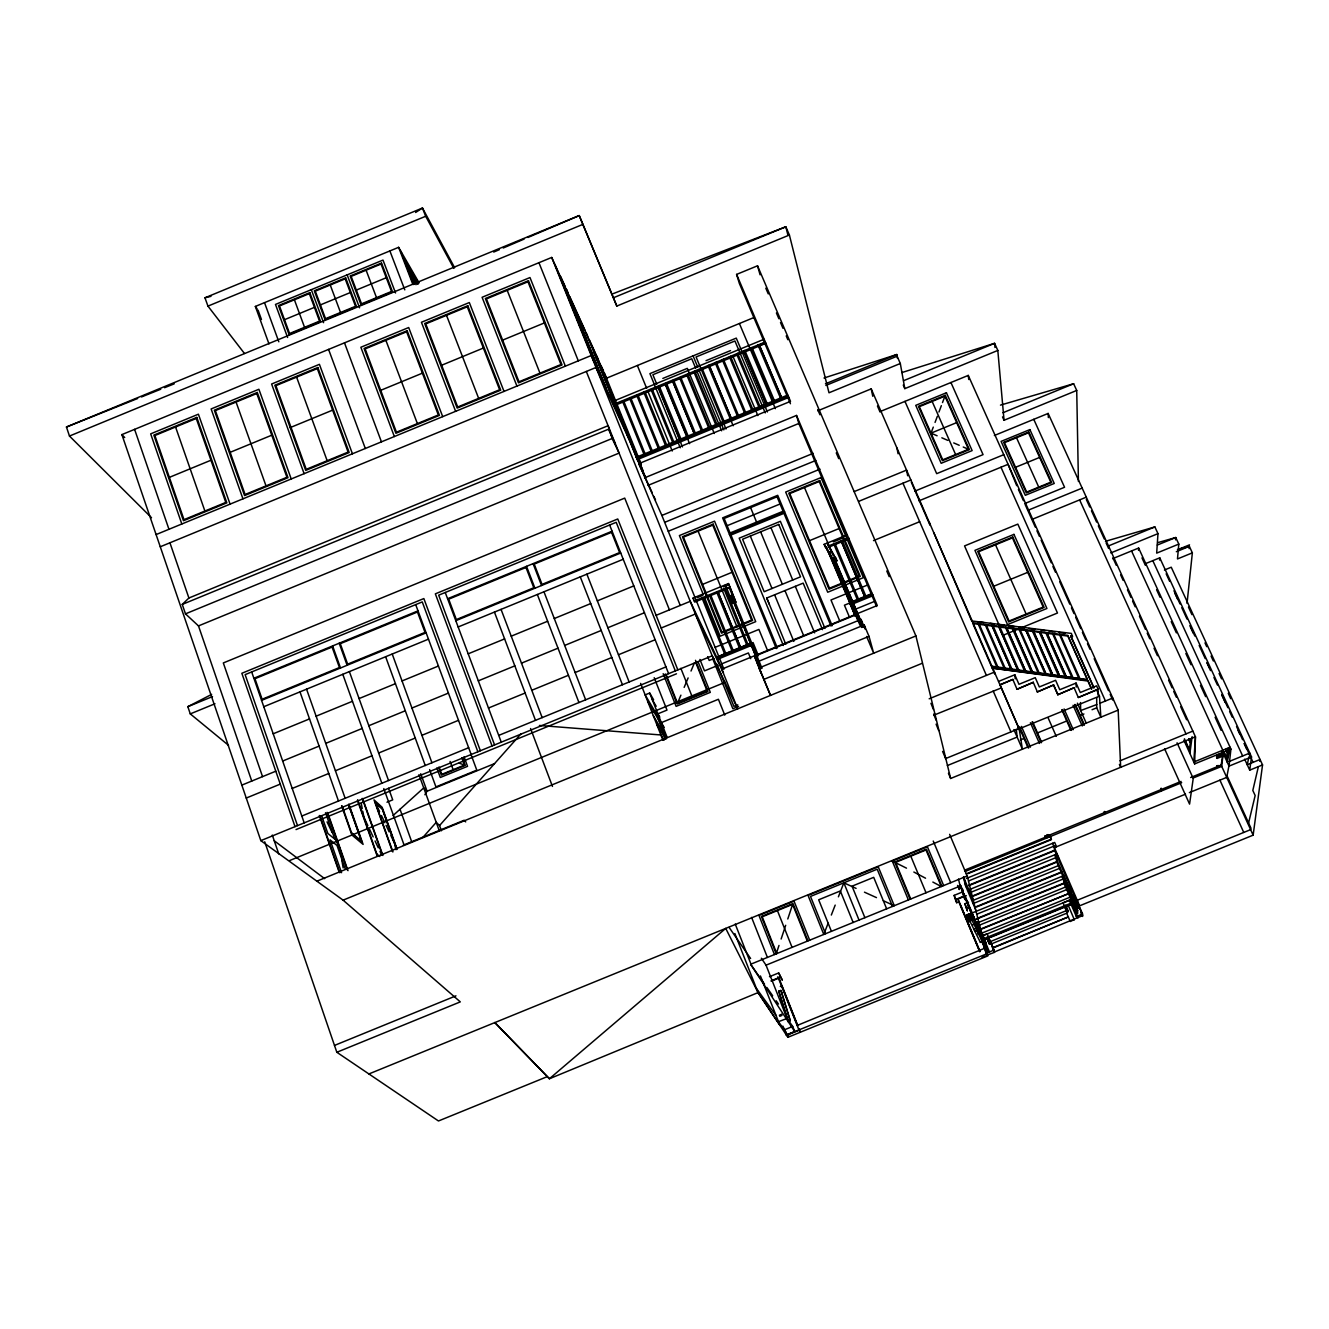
<?xml version="1.0" encoding="UTF-8"?>
<svg xmlns="http://www.w3.org/2000/svg" width="1329" height="1329" viewBox="0 0 1329 1329"><rect width="100%" height="100%" fill="white"/><g stroke="black" fill="none" stroke-linecap="round" stroke-linejoin="round"><path stroke-width="1.5" d="M1074.114 687.741L1057.818 694.702L1074.114 687.741L1078.317 697.492L1096.707 689.984L1099.465 696.147L1100.861 717.162L1096.707 707.825L1096.707 697.908M1098.053 695.183L1098.07 689.12L1096.608 685.83L1080.278 692.509L1076.075 683.056L1059.778 689.718L1055.608 680.282L1039.328 686.943L1035.241 677.657L1018.978 684.302L1014.808 674.767L998.577 681.412M1104.266 812.301C1105.595 810.856 1104.515 815.591 1104.598 811.487M1112.672 558.662L1138.637 548.046L1230.936 749.107L1194.638 763.909L1195.452 736.798L1048.149 413.435L994.374 435.497M1138.521 550.372L1138.637 548.046M1105.462 541.302L1154.868 526.932L1157.974 533.643L1156.679 553.13L1178.806 544.093L1175.75 537.514L1157.875 542.614M1159.586 560.074L1159.752 557.815L1145.282 563.729M1175.55 539.84L1175.75 537.514L1157.326 545.056M1178.806 544.093L1177.477 558.944L1192.362 552.847L1189.355 546.369L1177.461 549.541M1160.782 789.26L1161.181 788.413L1161.696 790.406L1161.181 788.413M1161.363 790.539L1161.762 789.708M1189.123 548.644L1189.355 546.369L1176.331 551.701M1187.03 603.366L1192.362 552.847M1159.752 557.815L1251.536 756.932L1229.026 766.119L1230.936 749.107M1190.784 738.858L1190.335 742.363L1188.658 738.691M1189.904 753.46L1192.13 736.665M1052.551 843.317L1079.646 905.797L1253.147 835.16L1262.55 764.923L1171.248 567.217L1164.42 570.025M1262.55 764.923L1249.725 770.139L1251.536 756.932M1253.147 835.16L1221.118 765.089L1223.361 752.613L1216.899 755.254L1216.583 757.098L1223.029 754.473L1221.7 766.368L1193.11 778.03M1223.627 755.769L1217.181 758.394L1216.899 755.254M1227.265 752.53L1228.062 748.277M1228.943 749.539L1227.116 759.374L1223.693 751.915M1227.265 762.248L1229.724 749.124M1228.96 765.77L1226.733 777.382L1189.355 792.616M1248.944 756.849L1247.233 764.723L1260.042 759.49L1259.626 761.268M1249.36 754.889L1249.758 753.078L1228.976 761.55M1258.264 767.099L1252.815 790.439L1255.157 795.539L1248.595 822.95M778.993 945.451L776.219 953.84L761.401 916.462L792.964 903.57L807.932 940.915M781.136 939.022L785.688 925.283M787.781 918.987L792.616 904.384L762.215 916.794L776.8 953.591M937.111 435.779L931.014 433.154L933.29 427.107M935.051 422.406L937.327 416.376M938.955 412.023L941.347 405.661M942.51 402.571L944.919 396.175L919.352 406.657L942.743 459.817L968.492 449.268L944.919 396.175M828.133 923.223L823.781 934.453L808.049 895.414L878.236 866.79L894.284 905.714L883.32 900.73M831.323 915.05L835.193 905.099M838.4 896.826L843.849 882.821L856.092 888.387M695.914 663.005L707.161 691.113L677.524 703.24L680.913 695.15M684.153 687.392L688.123 677.923M691.014 671.029L694.486 662.739M424.881 794.725L427.074 791.22L494.521 763.61M423.054 837.22L436.244 822.352L439.55 825.542L441.444 830.758M439.55 825.542L521.134 733.658M182.256 604.413L188.901 598.017L608.101 425.695L612.154 438.487L619.098 453.089L198.486 625.909L185.479 613.848L182.256 604.413L608.449 429.234L615.41 443.936M393.052 815.541L423.735 787.898L427.074 791.22L420.728 773.744M415.612 212.49L422.472 208.022L454.601 267.627M1216.766 765.786L1218.444 765.57L1219.025 766.85L1216.766 765.786L1217.347 767.066L1219.025 766.85M1217.347 767.066L1217.048 765.62M228.522 745.32L190.28 713.889L187.838 706.679L211.643 694.386M493.723 252.061L499.422 249.636M503.226 248.008L524.124 239.087M527.929 237.476L579.228 215.58L616.822 306.069L789.393 235.017L785.821 226.777L611.639 294.241M244.436 353.448L207.955 306.119L204.965 297.796L422.472 208.022L425.679 216.262L453.804 268.342M207.955 306.119L425.679 216.262M268.99 343.929L255.351 306.434L398.617 247.327L419.133 282.927M284.506 319.691L314.425 307.364M320.422 304.889L350.341 292.546M356.338 290.071L386.274 277.728M151.506 517.712L69.473 436.045L66.45 427.024L579.228 215.58L616.822 306.069M717.278 658.154L751.184 644.266L751.649 645.346L717.776 659.234L716.829 657.041L751.765 642.721L757.248 656.044L755.736 655.396M983.128 938.955L987.364 953.591L786.403 1034.992L758.062 992.597L549.409 1078.749L494.837 1022.566L549.409 1078.749L725.734 928.39L758.062 992.597L779.724 1024.958M69.473 436.045L582.833 224.402M264.72 841.772L336.835 1052.269L460.299 1001.883L343.098 900.148L260.833 840.642L121.886 434.6L551.701 257.444L606.489 378.2L753.942 317.531M169.364 477.36L210.946 460.233M230.15 452.325L271.764 435.198M290.187 427.606L332.632 410.129M380.709 390.327L422.406 373.167M441.643 365.242L483.374 348.048M501.83 340.457L544.375 322.93M613.433 297.762L785.821 226.777L787.848 234.801M790.439 403.734L739.323 283.359L736.598 274.405L757.53 265.8L915.914 635.927L950.65 778.478L1118.171 710.101L968.26 375.409L879.964 411.641M156.108 534.574L591.222 355.524L624.597 428.37M160.277 546.767L596.023 367.468L629.132 439.633M662.822 378.433L687.309 368.366L714.271 433.503M706.031 360.657L730.535 350.59M645.196 454.103L644.249 454.983L622.487 401.242L623.999 401.64M652.373 451.146L651.426 452.026L629.63 398.301L631.142 398.717M637.887 394.896L659.732 448.621L658.603 449.086L636.757 395.361L638.269 395.776M665.779 446.129L643.9 392.437L645.396 392.852M652.157 389.032L674.102 442.707L672.972 443.172L651.044 389.497L652.522 389.912M658.536 387.437L659.3 386.091L681.279 439.766M665.663 384.513L666.444 383.167L688.472 436.809M672.457 380.692L673.587 380.227L695.648 433.852L694.353 433.902L672.457 380.692L672.806 381.573M679.584 377.752L680.714 377.286L702.842 430.912L701.695 431.377L679.584 377.752L679.933 378.649M686.728 374.828L687.857 374.363L710.018 427.955L708.889 428.42L686.728 374.828L687.076 375.708M693.871 371.887L695.001 371.422L717.211 424.998L716.065 425.463L693.871 371.887L694.203 372.784M723.109 422.09L724.388 422.057L702.144 368.482L701.347 369.844M765.321 342.517L758.161 345.44L780.638 398.451M622.686 401.674L623.816 401.208M629.813 398.733L630.943 398.268M636.956 395.809L638.086 395.344M644.083 392.869L645.213 392.404M651.227 389.945L652.34 389.48M658.353 387.005L659.483 386.54M665.497 384.064L666.626 383.599M673.753 380.675L672.624 381.141L694.519 434.317M679.767 378.2L680.897 377.735M686.894 375.26L688.023 374.795M694.037 372.336L695.167 371.871M701.18 369.396L702.31 368.93M708.324 366.455L709.437 365.99L731.581 419.1L709.287 365.541L708.158 366.007L733.159 425.745M715.451 363.531L716.58 363.066M722.594 360.591L723.724 360.126M729.737 357.651L730.867 357.185M736.881 354.71L738.01 354.245M745.154 351.321L744.024 351.786L766.384 404.797L767.381 403.9L766.384 404.797M751.167 348.846L752.297 348.381M758.327 345.989L765.471 343.048M185.479 613.848L612.154 438.487M787.698 395.062L636.309 457.259L645.479 477.41L615.942 404.099M681.112 439.334L680.149 440.231L658.171 386.556M688.306 436.394L687.342 437.274L665.314 383.632M702.676 430.48L701.695 431.377M717.045 424.582L716.065 425.463M730.285 419.133L731.432 418.668M759.058 407.322L760.321 407.289L737.861 353.796L736.731 354.262L759.191 407.754M774.574 400.943L773.578 401.84L774.707 401.375L752.148 347.916L751.018 348.381L773.578 401.84M737.628 416.608L738.608 415.711L737.628 416.608L715.301 363.066L716.431 362.618L738.758 416.143M636.907 458.571L642.655 456.212M659.882 449.136L667.523 445.979M679.019 441.261L694.319 434.982M711.547 427.905L717.295 425.546M730.684 420.047L736.432 417.688M740.253 416.11L749.822 412.173M763.228 406.674L768.959 404.315M776.618 401.175L780.455 399.597M637.339 459.618L788.546 397.504L788.147 396.108L636.741 458.322L585.807 332.217L587.568 335.905M825.442 383.832L896.793 354.511L897.49 358.365M825.857 385.46L897.108 356.189L900.314 363.498L904.816 388.633L997.813 350.441L994.59 343.314L901.926 372.552M723.94 669.218L661.875 515.436L638.817 463.655L790.522 401.341L736.598 274.405M900.314 363.498L828.997 392.786L789.393 235.017M644.548 477.859L796.52 415.445L877.273 605.509L855.793 614.297M817.883 410.761L871.209 388.865L1019.127 728.857L1099.465 696.147M648.02 485.401L798.829 423.469L796.52 415.445M903.57 380.692L994.59 343.314L994.972 347.45M253.872 678.255L418.004 610.875M447.591 598.731L612.088 531.218M187.838 706.679L212.524 696.562M661.875 515.436L813.198 453.339M190.28 713.889L214.982 703.755M664.666 522.347L815.79 460.465M668.271 531.268L820.01 469.137M261.564 700.383L426.144 632.853M455.797 620.693L620.743 553.014M263.773 706.729L428.47 639.149M458.156 626.972L623.218 559.26M931.014 433.154L956.664 422.622M727.129 525.703L780.057 503.99M1002.913 412.738L1073.633 383.732L1076.723 390.46L1078.417 481.447M1002.515 416.891L1004.043 420.263L1076.723 390.46M729.422 534.441L784.625 511.848M854.115 491.614L906.577 470.101L907.657 475.749M273.193 733.791L309.524 718.906M316.119 716.181L352.467 701.28M359.079 698.572L395.444 683.671M402.056 680.946L438.42 666.028M468.207 653.818L504.605 638.9M511.233 636.176L547.648 621.241M554.276 618.533L590.724 603.582M597.336 600.858L633.8 585.906M858.8 501.315L910.88 479.968M914.717 491.182L1003.76 454.684M702.576 584.378L732.063 572.301M809.527 540.654L839.114 528.527M282.678 761.035L319.11 746.101M325.738 743.376L362.202 728.442M368.831 725.717L405.312 710.766M411.94 708.041L448.438 693.09M478.307 680.847L514.838 665.862M521.483 663.154L558.014 648.17M564.659 645.445L601.223 630.461M607.868 627.737L644.449 612.735M918.954 500.85L1008.08 464.319L1016.718 485.683M693.04 598.083L728.491 583.564L730.153 587.568L694.735 602.087L693.04 598.083L693.555 599.163M828.665 547.183L848.816 538.943L848.5 537.796L828.432 546.003L827.203 543.096L837.004 560.738L833.831 562.034L824.113 544.358L847.271 534.856M697.276 597.635L702.875 595.342M723.358 586.936L728.957 584.644M833.349 541.867L842.237 538.212M1015.555 467.293L1039.627 457.425M241.828 785.123L275.801 771.202M656.111 615.327L690.249 601.339L722.046 668.437M694.22 601.007L726.598 587.734L730.153 587.568M825.342 547.266L826.505 546.784M724.737 654.2L702.094 598.2L703.589 598.465M710.566 594.727L733.425 651.044L732.262 651.526L709.42 595.209L710.899 595.458M739.489 648.17L716.73 592.202L718.208 592.468M724.056 589.212L725.368 589.096L724.056 589.212L746.998 645.495L748.161 645.014L725.219 588.73M833.947 544.176L835.094 543.694L858.75 599.728L857.587 600.21L834.163 544.94M848.6 538.162L841.274 541.169L864.98 597.253L866.143 596.771L842.553 541.136M702.26 598.565L703.423 598.1M709.586 595.575L710.733 595.093M716.896 592.568L718.059 592.103M834.047 544.558L835.094 543.694M848.733 538.61L841.407 541.617L864.98 597.253M830.542 552.199L829.362 552.681L860.046 625.311M873.518 540.604L919.668 521.699M246.247 798.048L280.269 784.11M661.178 628.019L695.349 614.015L722.627 671.427M728.491 583.564L734.621 599.097L731.448 600.392L732.711 603.466L735.867 602.17L729.804 586.753M824.113 544.358L832.602 558.944L835.775 557.648M861.956 627.404L833.183 559.227L834.363 558.745M733.691 602.452L734.738 601.622M834.33 561.203L835.343 560.406L863.401 626.889M292.214 788.446L328.761 773.478M335.423 770.754L372.004 755.769M378.649 753.028L415.246 738.044M421.908 735.319L458.522 720.318M488.491 708.025L525.121 693.024M531.783 690.283L568.447 675.265M575.125 672.54L611.805 657.506M618.467 654.765L655.164 639.731M769.325 604.263L766.75 598.017L803.165 583.132L822.518 629.647M1024.842 503.525L1064.562 487.261L1033.763 419.333M1028.696 510.004L1082.171 488.108M301.816 816.039L468.655 747.712M498.724 735.402L665.945 666.909M715.118 647.339L758.909 629.431L767.414 650.18M866.674 585.391L830.974 599.994L839.629 620.676M1032.5 519.207L1086.291 497.162M260.833 840.642L712.194 655.812L713.656 658.835M853.417 601.107L872.156 593.432L872.455 594.595M296.035 829.578L676.478 673.803M714.005 658.503L709.204 660.463L707.659 656.626M718.823 656.526L753.045 642.555L758.444 655.795M850.028 602.917L844.43 605.193L849.181 616.49M853.766 601.389L870.561 594.528M851.374 602.751L850.111 602.868M852.952 602.602L872.621 594.545L872.92 595.708L853.268 603.748M461.811 757.862L464.452 765.055L441.776 774.342L439.151 767.149M653.619 699.768L649.682 693.024L645.13 694.884L658.22 717.012L666.194 737.279L653.32 715.7M717.926 665.397L704.503 670.879L699.918 659.433M721.763 663.819L748.393 652.954L750.719 658.669M855.128 609.33L873.635 601.771M386.972 802.218L392.719 799.859L388.55 788.263M317.282 881.027L737.711 708.822L721.73 669.185L854.746 614.729L855.062 615.842L849.663 602.652M866.608 636.458L873.668 653.203L869 636.342L864.182 624.946L759.025 667.989L770.521 695.416L754.473 656.327L857.919 613.981L859.547 619.729M855.876 616.025L857.055 615.543M864.996 628.833L861.026 619.414L756.733 662.108L759.058 667.573M289.656 860.544L725.036 682.325M763.693 679.451L869 636.342M993.776 586.239L1027.749 572.334M1107.755 546.219L1154.868 526.932M737.745 704.802L733.907 706.363L716.929 664.218M1110.811 552.93L1157.974 533.643M738.575 706.38L732.86 708.722L713.008 659.45M403.335 845.144L464.103 820.275L465.698 821.887M915.914 635.927L737.711 708.822L712.145 655.695M1178.325 549.425L1189.521 544.84M343.098 900.148L921.944 663.404M1003.628 635.046L1057.485 613.018L1017.831 524.108L964.555 545.92L1018.845 670.314L1017.732 669.882L998.694 626.408L1017.732 669.882M929.187 698.788L994.507 672.075L994.756 673.953L973.227 624.48M1017.034 689.286L1033.264 682.342L1017.034 689.286L1012.831 679.435L999.989 684.684L1019.127 728.857M1000.039 684.983L1012.831 679.435M933.922 715.152L1001.318 687.924M1053.631 684.967L1037.368 691.927L1053.631 684.967L1057.801 694.402M1098.07 689.12L1078.317 697.492M942.593 751.4L945.65 758.56L1019.094 728.558M947.378 765.554L1017.134 737.08L1016.27 729.239M1100.262 703.124L1112.755 698.024L1112.722 700.051L1110.18 694.402M1092.056 709.719L1096.707 707.825M1020.356 739.921L1024.011 738.426M1037.5 732.927L1066.755 720.982M1080.261 715.467L1083.916 713.972M334.493 1045.425L455.963 995.836M1120.015 760.819L1192.861 731.1M368.897 1073.948L1195.452 736.798L1193.791 762.049L1230.073 747.247M908.388 899.966L892.291 861.059L927.409 846.739L943.673 885.579M1223.062 754.274L1216.616 756.899L1217.181 758.394M1045.059 836.456L1047.9 834.612L1045.059 836.456L1045.607 837.735C1050.026 838.516 1046.704 832.436 1048.249 836.655M968.21 873.552L1051.405 839.629L1049.594 835.027L1181.099 781.419M1190.634 777.531L1221.118 765.089M964.572 870.179L1049.628 835.509M1181.68 782.698L965.12 871.475M966.216 873.867L1051.372 839.147L1049.594 835.027M764.54 984.174L750.619 964.273L967.196 875.977L949.62 834.346M966.399 878.436L1054.678 842.453L1056.455 846.59L1054.346 847.437L1054.545 850.244L1077.47 903.155L1075.875 903.803L1075.975 906.361L1077.553 905.714L1072.802 894.733M969.024 880.762L1054.894 845.759M761.367 958.226L766.036 965.17L960.767 885.795L963.143 891.46M1054.429 847.62L1185.534 794.161M968.924 885.147L1054.545 850.244M968.858 885.646L1054.761 850.643M980.021 951.381L958.026 898.969L958.741 901.893L956.697 902.723L955.019 898.703L954.172 895.364L963.309 891.643M962.445 892.423L964.904 899.55L962.977 892.208M968.691 889.882L1056.771 853.982L1058.565 858.102L1056.472 859.132M970.818 892.324L1056.987 857.205L1056.771 853.982M956.697 902.723L955.867 899.401L965.004 895.68M955.966 899.816L965.07 896.111M964.189 896.56L966.299 895.696M769.474 976.699L778.678 972.944L782.2 979.955L778.678 972.944M970.702 896.71L1056.638 861.707L1056.455 858.949M972.562 896.427L1056.854 862.089M771.086 980.819L780.306 977.064M771.368 981.167L778.462 978.277L779.907 980.437M964.887 903.72L967.313 910.764L964.887 903.72L968.559 902.225M972.379 900.663L1058.333 865.628M546.701 1076.872L438.47 1120.978L336.835 1052.269M973.16 903.57L1060.293 868.07M966.615 907.84L968.708 906.976L984.689 946.098L986.268 945.451L979.789 930.084M780.306 986.5L781.867 985.869L797.765 1026.054M974.971 907.192L1061.854 871.791M976.765 906.91L1061.871 872.239M778.794 991.268L780.871 990.421L781.518 991.949L790.323 1020.672L788.197 1021.536L778.794 991.268L788.197 1021.536M966.781 914.85L968.858 914.003L982.513 941.513L980.387 942.377L966.781 914.85L968.791 921.745L970.851 920.897M1064.114 883.436L972.811 920.632L971.1 916.528L970.436 913.654L1064.08 875.495M976.798 914.202L1064.247 878.585M972.811 920.632L972.163 917.758L974.257 916.91M1065.326 879.815L1063.748 880.446L1063.898 883.071L1076.158 911.395L1077.719 910.747L1076.125 907.059M967.927 919.718L969.987 918.871L968.858 914.003L969.505 915.615M976.699 918.605L1063.898 883.071M972.811 924.785L976.466 923.306M978.36 922.525L1065.592 886.991M979.224 925.25L1067.469 889.3M974.539 928.888L976.616 928.041L985.071 948.109L986.633 947.477L986.118 945.135L984.556 945.766L984.041 943.407L985.62 942.776L985.105 940.384L983.526 941.032C980.785 929.685 984.889 953.441 986.766 953.823M976.616 928.041L977.164 930.433L975.187 931.679L974.041 928.954M981.001 928.871L1069.081 893.437M980.935 929.336L1067.154 894.218M978.294 934.569L977.164 930.433M980.736 933.573L1070.742 896.909M982.181 935.782L987.131 933.772L993.992 950.069L994.457 952.361L986.168 955.418M982.214 935.981L1071.39 899.451L1063.134 902.806L1066.606 911.594L1068.151 910.963L1065.708 905.298M990.786 937.261L1071.091 904.551L1070.958 901.627L1073.035 900.78M786.386 1034.959L794.725 1031.586L792.699 1026.437L787.05 1018.429L778.445 1021.702M1077.238 900.248L1250.622 829.645L1250.971 828.166L1227.032 775.804M982.53 939.204L1077.37 900.58L1077.47 903.155M984.158 939.537L1071.074 904.135M984.241 939.919L988.809 937.643M787.864 1021.054L790.323 1020.672M977.264 921.761L985.238 940.716L983.659 941.364L959.837 884.715M984.374 941.912L960.153 886.044L958.491 879.067M1064.894 907.076L1066.556 910.564L990.454 941.547L994.457 952.361M990.803 943.291L989.258 943.922L990.653 942.527L988.261 936.845M1068.151 910.963L1066.689 913.222L1070.26 921.495L1074.364 919.518M1077.553 905.714L1076.158 911.395M990.969 944.072L1066.689 913.222M792.699 1026.437L784.359 1029.825L778.578 1021.885L760.437 975.951M984.473 948.341L797.317 1025.407M985.204 948.424L986.766 947.793L986.268 945.451M985.57 950.418L987.131 949.786M985.703 950.75L987.264 950.102L985.686 946.364M1077.902 916.113L1076.357 916.744L1077.719 910.747M986.251 953.225L993.992 950.069M1077.719 902.823L1082.554 914.003L1076.357 916.545L1071.074 904.351M782.897 1026.121L786.535 1035.357L799.045 1030.274L800.39 1032.201L798.945 1028.546M1082.554 914.003L1081.058 916.279L1082.603 915.648L1081.009 911.96M982.114 957.378L984.855 956.265M1082.603 915.648L994.391 951.979L992.597 947.743L1068.416 916.877L992.68 948.125L992.215 945.833M786.535 1035.357L788.562 1035.357L787.947 1037.268L987.862 955.883L981.981 941.879M66.45 427.024L137.635 398.501M141.489 396.956L160.726 389.247M164.58 387.703L174.199 383.848M823.997 378.017L896.793 354.511M1000.471 405.129L1073.633 383.732M204.965 297.796L210.995 296.334M750.619 964.273L794.725 1031.586M539.408 725.468L660.895 734.97L664.085 740.253M971.881 620.959L1071.373 633.418L1072.536 636.707L1070.825 636.475L1072.52 635.993M977.978 621.773L984.058 622.57M990.155 623.384L994.225 623.916M998.278 624.447L1004.375 625.261M1008.429 625.793L1014.525 626.607M1018.595 627.138L1024.676 627.952M1028.746 628.484L1034.826 629.298M1040.923 630.096L1044.993 630.644M1049.046 631.175L1055.143 631.989M1059.196 632.521L1065.293 633.318M991.982 625.826L993.012 625.66L1012.05 669.401L1010.937 668.952L991.932 625.527L1010.937 668.952M998.727 626.723L999.807 626.856M1006.551 627.753L1005.438 627.305L1024.559 671.079L1025.639 671.228L1006.551 627.454L1025.623 670.946M1013.313 628.65L1012.2 628.202L1031.354 672.009L1032.45 672.142L1013.279 628.351L1032.417 671.859M1025.722 630.295L1026.785 630.145L1046.023 673.986L1025.706 629.996L1044.91 673.537M1033.464 631.325L1032.367 630.876L1051.638 674.733L1052.718 674.883L1033.447 631.026L1052.701 674.6M1040.208 632.222L1039.095 631.773L1058.416 675.647L1059.512 675.796L1040.192 631.906L1059.495 675.514M1046.853 633.102L1045.74 632.654L1065.094 676.561L1066.19 676.694L1046.82 632.787L1066.174 676.411M972.994 623.517L1067.851 636.076L1087.321 679.75L991.866 666.859M1087.321 679.75L991.766 666.178L992.431 668.155L1087.903 681.046L1091.574 689.269M459.186 763.162L464.452 765.055M941.846 437.806L947.859 440.397M953.74 442.922L959.222 445.281M963.243 447.009L968.492 449.268M864.465 892.174L876.476 897.623M892.291 861.059L906.494 868.153M913.854 872.04L925.549 878.203M932.842 882.057L941.314 886.543L926.014 849.979L895.58 862.388L910.747 899.002M274.256 840.792L324.641 878.652M351.653 832.868L361.422 841.058L348.68 805.042M377.021 854.165L379.828 856.54M121.886 434.6L124.71 437.557M255.351 306.434L257.161 308.909M756.434 988.46L776.136 1015.672M766.866 987.48L772.664 995.77M776.153 1000.754L778.478 1004.076M729.089 927.393L750.603 958.491M750.985 964.123L735.236 924.054M656.775 724.488L665.53 739.123M664.234 727.511L661.344 722.627L718.408 699.27L724.77 715.102M647.721 701.446L660.729 723.408M659.815 717.128L657.872 713.823L666.992 710.101L654.2 677.69M828.515 546.302L837.004 560.738M652.257 699.586L656.194 706.28M828.432 551.07L857.786 620.045M412.306 278.342L415.08 283.11M414.465 277.545L406.624 263.757L414.266 283.442M418.319 284.007L415.495 279.09L417.406 283.908M418.02 282.795L405.279 260.75L414.166 283.825M327.034 821.87L332.184 832.618M334.592 837.652L339.875 848.699L341.221 856.59M721.73 669.185L723.458 672.823M381.473 815.557L384.845 822.734M386.058 825.309L389.148 831.871M390.859 835.492L394.63 843.516L395.909 849.63M367.867 825.658L363.897 817.202L362.751 811.238M369.645 829.412L373.15 836.905M375.077 840.991L378.3 847.819M379.978 851.391L381.606 854.863M379.562 811.521L375.592 803.015L382.353 809.162L396.69 849.264M1188.458 607.104L1191.93 614.646M1204.988 642.904L1206.715 646.658M1211.068 656.077L1213.344 661.011M1219.092 673.471L1221.584 678.87M1228.245 693.289L1230.737 698.689M1166.148 573.796L1169.636 581.338M1173.972 590.757L1180.052 603.964M1181.797 607.735L1187.013 619.048M1191.349 628.467L1194.837 636.01M1199.173 645.445L1205.253 658.636M1206.998 662.407L1209.606 668.072M1213.942 677.491L1217.43 685.033M1221.766 694.469L1227.846 707.659M1229.591 711.43L1232.199 717.095M1236.551 726.514L1242.632 739.721M1244.359 743.492L1253.064 762.348M1175.118 593.797L1177.71 599.412M1189.804 625.643L1193.259 633.136M1207.064 663.105L1210.52 670.597M1221.75 694.951L1225.188 702.443M1238.146 730.535L1239.874 734.289M1244.193 743.659L1246.785 749.274M1244.675 759.175L1249.725 770.139M1152.808 560.655L1242.648 755.968M1141.976 557.881L1145.415 565.373M1156.595 589.744L1160.034 597.253M1171.214 621.623L1176.381 632.87M1185.85 653.503L1191.017 664.749M1200.469 685.365L1205.636 696.629M1215.105 717.245L1221.118 730.369M634.747 452.624L639.515 462.99L615.925 404.531M638.817 463.655L642.339 471.297M643.17 473.074L652.223 492.777M653.868 496.348L655.513 499.937M725.9 653.735L703.257 597.734M1225.537 749.39L1227.182 752.995L1226.401 757.198L1223.826 751.549M1131.544 550.937L1222.813 750.204M1222.099 750.968L1229.026 766.119M635.495 452.176L641.01 464.203M1219.922 780.156L1243.761 832.436M1086.325 499.488L1089.747 507.013M1091.458 510.785L1096.608 522.081M1098.319 525.852L1104.316 539.026M1106.044 542.78L1108.602 548.428M1112.888 557.848L1116.327 565.373M1120.613 574.793L1123.188 580.441M1127.474 589.843L1130.896 597.385M1132.607 601.14L1135.182 606.788M1139.468 616.207L1145.465 629.381M1147.193 633.136L1149.751 638.784M1154.037 648.203L1157.476 655.729M1168.623 680.199L1172.045 687.741M1173.756 691.495L1176.331 697.144M1180.617 706.563L1186.614 719.737M578.746 322.997L586.438 339.875M614.247 402.405L613.649 401.109L764.009 339.277L764.408 340.656M1079.63 499.903L1186 733.89M1188.608 739.173L1190.269 742.828L1189.372 749.689L1184.421 738.774M1185.169 741.05L1190.103 751.898M1183.89 740.22L1194.638 763.909M1177.062 742.795L1193.226 778.445L1189.571 804.111L1164.553 748.676M560.589 276.382L565.423 287.064M566.287 288.941L567.981 292.712M569.692 296.483L585.059 330.373M589.245 339.576L598.432 359.877M600.974 365.442L603.499 371.024M560.556 278.01L570.241 299.656M602.569 371.057L593.548 350.972L638.269 461.761L635.079 453.355M598.914 363.781L614.43 400.826M1016.502 437.723L1038.746 487.128M962.545 889.068L962.794 889.732M1160.865 788.546L1161.696 790.406M1018.413 489.437L1023.463 500.717M1025.141 504.488L1035.258 527.048M1036.936 530.803L1039.461 536.451M1041.139 540.205L1051.256 562.782M1052.933 566.536L1055.459 572.184M1059.662 581.587L1069.779 604.147M1071.456 607.901L1073.982 613.549M1075.659 617.304L1080.726 628.584M1082.404 632.355L1085.776 639.864M1087.454 643.635L1089.979 649.266M1094.182 658.669L1108.502 690.648M1000.97 467.227L1105.446 701.014M622.487 401.242L622.886 402.106M1070.809 635.777L1093.85 687.425M1070.825 636.475L1093.85 688.09M1087.321 679.069L1067.835 635.378L972.878 622.803L971.781 620.244M1091.558 688.605L1087.903 680.365L992.431 668.155M1096.807 704.536L1080.66 710.566L1080.494 702.543M950.933 382.519L983.061 454.634L936.679 473.656L904.966 401.391M1119.4 764.441L1120.663 767.282L1118.171 710.101M1077.387 703.174L1086.225 723.126M1075.41 704.52L1084.331 724.67M1074.729 704.503L1083.966 725.335M1073.084 705.284L1082.255 725.966M932.127 401.408L955.617 454.535M995.521 544.807L1026.138 614.048M1053.648 685.266L1057.818 694.702M1064.097 708.955L1073.234 729.654M1062.369 709.553L1071.573 730.385M1061.838 709.836L1070.892 730.352M1104.266 811.62L1105.163 813.464M903.255 385.045L904.816 388.633M1033.264 682.342L1037.368 691.927M1048.099 717.793L1056.256 736.332M740.718 647.871L717.893 591.737M629.63 398.301L630.012 399.165M1032.633 721.763L1041.604 742.313M1032.052 721.946L1041.155 742.795M1030.407 722.727L1039.444 743.443M1021.42 726.398L1030.44 747.114M1019.692 726.996L1028.779 747.862M1019.144 727.262L1028.098 747.828M911.312 482.228L929.951 525.071L929.569 522.895M971.565 620.676L933.922 532.896M1017.881 727.063L1019.509 730.834L1022.4 749.191L1013.877 729.588M877.456 406.043L879.931 411.741M902.956 483.208L986.4 675.398M993.162 690.947L1010.937 731.897M1077.786 903.753L1082.587 914.834M1077.022 902.756L1079.414 908.272M1076.988 903.471L1079.414 909.036M1081.009 912.741L1082.62 916.462M1068.832 885.579L1071.207 891.061M1054.678 855.012L1075.875 903.803M1063.549 875.711L1077.636 908.239M1056.638 861.707L1075.975 906.361M1044.993 835.791L1045.607 837.735M1061.987 876.575L1077.819 913.239M1070.958 901.627L1076.257 913.87M1071.091 904.551L1069.33 900.281M1068.001 904.783L1074.38 919.818M1065.758 906.129L1068.2 911.777M765.354 342.467L765.487 342.915M636.757 395.361L637.139 396.241M765.803 288.177L768.262 293.908M776.418 312.996L778.877 318.727M780.505 322.532L782.947 328.263M786.22 335.905L787.848 339.709M817.717 409.548L819.96 414.798M836.257 452.89L838.699 458.605M886.775 570.988L889.217 576.703M759.025 667.989L761.351 673.454M930.931 703.323L933.44 709.52M933.639 714.072L936.098 720.152M936.098 724.189L938.689 730.518M754.473 656.327L756.799 661.776M787.05 1018.429L787.732 1019.991M948.441 773.279L950.65 778.478M788.097 396.457L788.546 397.504M798.829 423.469L846.606 535.952M848.234 539.773L876.575 606.506M781.768 397.986L759.291 344.992L781.917 398.501M644.266 393.301L643.9 392.437M739.406 323.528L775.372 408.651M804.494 487.56L833.167 555.489M835.16 560.639L863.136 626.923M834.994 560.871L862.886 626.956M834.977 561.353L859.365 619.115M833.283 557.947L843.765 582.783M844.164 583.846L858.418 617.636M833.117 558.213L862.205 627.371M767.514 404.332L745.004 350.856L743.875 351.321L766.252 404.365M831.871 557.117L861.69 627.438M830.492 554.608L859.066 621.839M826.721 547.565L855.627 616.041M826.555 547.864L855.461 616.39M767.398 411.973L736.266 338.114L649.914 373.632L680.249 447.773M973.293 900.397L963.442 876.874L965.386 885.363L975.602 909.617M986.716 937.46L989.108 943.158M986.866 938.241L989.258 943.922M765.238 412.904L734.937 340.988L696.064 356.969L725.999 429.018M977.081 922.492L989.573 952.179M964.738 895.231L986.633 947.477M966.98 902.856L984.174 943.74L985.753 943.092L985.238 940.716M985.586 947.344L987.796 952.594L987.264 950.102M970.436 913.654L972.163 917.758M957.578 885.43L959.322 889.55L958.574 886.476L960.684 885.612L961.316 888.254M732.943 356.322L757.846 415.612M753.144 410.246L730.717 356.737L729.588 357.202L751.998 410.711M979.606 951.082L960.767 905.863L960.967 906.677M933.24 841.058L950.733 882.705M958.641 901.477L979.772 951.797M954.172 895.364L955.867 899.401M665.696 445.913L666.925 445.664L645.03 391.972M745.951 413.203L723.574 359.677L722.444 360.142L744.672 413.236M941.912 886.293L926.363 849.165L894.749 862.056L910.149 899.235M832.187 625.726L777.714 495.318L722.627 517.861L776.302 648.552M831.007 626.042L783.96 513.343L730.95 535.039L777.365 647.954M824.993 628.467L780.372 521.317L739.173 538.179L783.346 645.479M910.797 856.192L926.031 892.772M770.92 527.613L792.732 580.025M693.073 355.873L697.808 367.253M699.386 371.057L723.823 429.882M651.044 389.497L651.409 390.377M594.777 353.929L601.871 370.957M604.33 376.871L609.812 390.045M612.154 395.71L614.247 400.727M615.626 404.066L617.021 407.405M618.899 411.924L626.324 430.297M795.323 586.338L814.644 632.87M695.682 368.233L691.744 358.747L652.888 374.728L656.775 384.231M697.26 372.02L721.647 430.812M750.586 507.628L756.583 522.114M760.62 531.833L782.366 584.262M784.957 590.574L803.48 635.245M750.32 536.052L771.999 588.514M774.591 594.811L793.828 641.375M766.75 598.017L785.821 644.299M892.523 906.428L877.19 869.216L810.507 896.427L825.542 933.739M886.642 908.82L873.701 877.339L852.039 886.177L864.897 917.691M665.181 384.181L689.585 443.653M658.337 388.035L682.442 446.909M734.621 599.097L735.867 602.17M659.3 386.091L659.666 386.972M761.999 668.387L729.405 588.049M637.355 365.492L646.658 388.301M648.22 392.105L672.241 451.013M756.085 656.792L731 595.375L760.803 668.736M726.598 587.734L725.418 584.826L732.711 603.466M749.423 643.685L750.37 645.877M843.849 882.821L859.032 920.083M698.09 531.135L736.98 626.856M853.152 922.476L840.327 890.962L818.681 899.783L831.422 931.33M717.976 591.92L740.801 648.037M630.76 397.836L652.556 451.561M703.224 594.428L679.385 535.57L714.553 521.167L755.719 621.656L720.119 636.209L704.752 598.233M623.617 400.777L645.379 454.518M604.346 372.884L641.043 463.821M596.754 356.155L642.837 470.366M602.137 369.894L614.746 401.242M566.32 289.273L606.24 388.317M569.676 298.111L604.545 384.629M566.32 291.034L599.097 372.369M561.901 281.2L595.475 364.561M554.857 264.388L595.94 365.824M551.701 257.444L712.194 655.812M666.444 383.167L666.793 384.048M586.322 371.472L680.249 605.426M538.943 262.693L578.298 360.84M698.024 661.659L710.317 692.359L676.112 706.363L663.171 673.703M809.693 940.201L794.028 901.145L758.959 915.448L774.458 954.554M695.499 660.314L707.958 691.412L677.175 704.021L665.248 673.936M792.616 904.384L807.334 941.148M669.434 609.861L624.73 498.109L223.322 662.938L262.544 776.634M832.602 558.944L833.831 562.034M565.373 366.156L529.989 277.545L482.095 297.281L516.931 386.091M680.847 668.321L692.343 697.177M777.415 910.598L792.067 947.378M677.84 669.882L617.752 518.974L435.347 593.847L492.062 745.951M675.331 670.912L616.207 522.314L438.686 595.176L494.571 744.921M609.629 525.005L668.62 673.653M666.145 674.551L677.524 703.24M507.196 290.337L539.973 373.133M779.292 978.892L797.45 1024.775M777.864 976.732L799.045 1030.274M781.685 992.481L780.871 990.421L789.974 1020.19M751.583 917.375L767.414 957.428M766.036 965.17L788.429 1021.885M785.672 1031.52L787.947 1037.268M784.01 1028.364L787.582 1036.902M673.587 380.227L673.919 381.107M649.682 693.024L667.241 737.612M656.094 713.407L666.128 738.924M640.628 683.405L662.922 740.137M734.887 933.573L758.062 992.597M586.886 574.161L629.132 681.993M580.275 576.869L622.437 684.734M504.023 391.407L469.32 302.547L421.443 322.266L455.614 411.325M446.511 315.338L478.656 398.368M680.714 377.286L681.063 378.184M533.095 563.646L541.534 585.508M543.96 591.77L585.64 699.802M526.517 566.337L534.939 588.215M537.348 594.495L578.946 702.543M414.166 276.133L417.09 283.741M414.399 277.196L416.691 283.31M410.794 271.182L415.994 284.705M400.893 251.297L413.684 284.556M398.617 247.327L412.854 284.389M389.879 250.932L404.797 289.872M395.56 292.978L383.001 260.085L275.485 304.441L287.596 337.5M442.707 416.642L408.684 327.532L360.857 347.251L394.348 436.543M627.238 432.722L628.8 436.842M630.361 440.929L632.92 447.657M501.05 609.38L542.166 717.61M366.106 270.202L376.506 297.646M494.438 612.088L535.487 720.335M687.857 374.363L688.189 375.243M385.875 340.324L417.389 423.586M530.57 728.525L552.465 786.436M347.151 274.87L359.561 307.813M961.581 888.121L966.881 902.258M330.24 285.004L340.523 312.481M445.248 592.485L501.266 742.18M344.493 342.849L381.44 441.843M311.302 289.656L323.562 322.665M480.367 750.735L423.851 598.565L241.845 673.288L295.021 826.638M328.579 349.411L365.325 448.488M477.859 751.765L422.257 601.921L245.134 674.634L297.513 825.625M695.001 371.422L695.333 372.319M415.695 604.612L471.164 754.507M471.114 754.806L476.795 770.155L435.929 786.884L429.616 769.591M352.434 453.787L319.409 364.329L271.614 384.015L304.125 473.672M464.02 756.799L467.542 766.335L440.314 777.482L436.826 767.946M294.407 299.789L304.557 327.316M462.376 757.663L465.233 765.371L441.411 775.123L438.587 767.398M450.082 761.417L453.123 769.707M296.6 377.12L327.167 460.714M264.521 302.647L278.824 341.802M392.221 654.034L431.925 762.763M385.626 656.742L425.247 765.487M258.059 310.155L261.464 319.508M702.144 368.482L702.46 369.379M418.934 774.674L439.417 831.107M291.234 478.972L258.889 389.264L211.128 408.95L242.958 498.84M400.012 809.261L411.741 841.872M339.194 643.236L347.118 665.281M349.377 671.61L388.533 780.522M332.615 645.927L340.523 667.989M342.799 674.301L381.855 783.263M383.815 788.562L404.099 845.094M396.69 848.035L382.121 807.268L374.014 799.875L392.437 851.507M396.889 849.53L382.287 808.697L375.193 802.234L392.935 851.922M236.064 402.072L266.016 485.882M709.121 365.093L709.603 366.439M707.992 365.558L708.473 366.904M362.767 798.879L382.902 855.477M362.236 798.38L382.387 855.012M357.734 799.859L377.071 854.68M357.435 800.39L377.253 856.225M348.896 804.211L363.116 844.397L351.853 834.961L341.586 805.856M348.63 804.527L361.837 841.888L351.703 833.383L342.168 805.989M306.567 689.17L345.158 798.297M299.989 691.877L338.48 801.022M230.083 504.14L198.403 414.199L150.675 433.852L181.824 523.991M327.715 812.833L348.015 870.661M327.117 812.351L347.351 870.013M325.522 812.733L334.775 839.097L327.831 833.449L321.718 815.989M345.258 868.983L337.018 845.477L330.074 839.878L341.57 872.688M319.99 816.106L339.809 872.754M319.309 815.458L339.177 872.239M175.561 426.991L204.899 511.034M716.265 362.152L716.746 363.515M715.135 362.618L715.617 363.98M251.679 671.942L304.191 822.884M134.594 429.35L168.966 529.291M272.295 835.077L278.758 853.916M169.929 542.78L188.901 598.017M198.486 625.909L251.762 781.053M723.425 359.229L723.873 360.574M722.295 359.677L722.743 361.039M730.568 356.288L731.016 357.634M729.438 356.753L729.887 358.099M737.711 353.348L738.16 354.71M736.582 353.813L737.03 355.175M744.855 350.407L745.287 351.77M743.725 350.873L744.174 352.235M752.015 347.467L752.43 348.829M750.885 347.932L751.3 349.294M758.028 344.992L758.444 346.371M850.128 603.748L850.46 604.894M757.53 265.8L760.088 274.821M861.026 619.414L862.637 625.178M864.182 624.946L865.262 628.8M841.157 540.77L841.49 541.933M980.387 942.377L982.513 941.513M986.583 953.375L967.196 875.977M968.791 921.745L967.628 916.894L969.705 916.046L970.469 919.286M964.223 878.884L966 886.659M945.401 757.464L945.65 758.56M871.209 388.865L872.771 396.275M896.942 447.973L898.088 453.787M361.239 803.331L362.236 808.597M341.835 860.195L343.164 867.92M986.317 625.079L1005.272 668.487L1004.176 668.337L985.188 624.63L987.597 624.946M994.092 625.809L995.172 625.942M968.26 375.409L968.741 379.496M1014.808 674.767L1015.24 678.87M997.813 350.441L1004.043 420.263M1066.556 910.564L1066.606 911.594M1048.149 413.435L1048.348 417.572M1077.902 915.914L1077.969 917.94M1076.075 683.056L1076.191 687.126M309.823 292.629L278.475 305.57L289.074 334.493L320.555 321.518L309.823 292.629M345.673 277.844L314.308 290.785L325.04 319.658L356.521 306.683L345.673 277.844M381.539 263.059L350.158 276L361.023 304.823L392.52 291.832L381.539 263.059M309.341 293.626L279.472 305.952L289.572 333.496L319.541 321.136L309.341 293.626M345.191 278.841L315.305 291.167L325.539 318.661L355.524 306.301L345.191 278.841M381.058 264.039L351.155 276.382L361.521 303.826L391.507 291.466L381.058 264.039M196.792 417.406L153.832 435.115L183.452 520.719L226.86 502.86L196.792 417.406M257.294 392.47L214.301 410.179L244.569 495.584L288.011 477.692L257.294 392.47M317.83 367.518L274.821 385.244L305.72 470.416L349.195 452.524L317.83 367.518M407.139 330.722L364.063 348.464L395.909 433.287L439.434 415.379L407.139 330.722M467.791 305.72L424.682 323.495L457.176 408.086L500.717 390.161L467.791 305.72M528.477 280.718L485.351 298.493L518.476 382.852L562.051 364.91L528.477 280.718M196.26 418.469L154.878 435.53L184 519.639L225.797 502.428L196.26 418.469M256.763 393.534L215.364 410.595L245.101 494.488L286.931 477.277L256.763 393.534M317.315 368.582L275.884 385.659L306.251 469.32L348.115 452.093L317.315 368.582M406.624 331.785L365.143 348.879L396.441 432.207L438.337 414.964L406.624 331.785M467.276 306.783L425.762 323.894L457.691 407.006L499.621 389.746L467.276 306.783M527.962 281.781L486.431 298.892L518.991 381.772L560.954 364.511L527.962 281.781M765.172 342.051L614.779 403.883L615.377 405.195L765.587 343.43L765.172 342.051M946.414 392.753L915.747 405.345L941.165 463.306L972.13 450.597L946.414 392.753M332.084 647.057L254.969 678.704L262.112 699.253L339.427 667.54L332.084 647.057M417.472 612.004L340.29 643.685L347.65 664.151L425.031 632.405L417.472 612.004M525.985 567.466L448.704 599.18L456.329 619.563L533.809 587.767L525.985 567.466M611.573 532.331L534.208 564.077L542.049 584.395L619.613 552.565L611.573 532.331M945.284 395.311L918.455 406.325L942.377 460.681L969.389 449.601L945.284 395.311M821.006 477.576L785.672 492.046L827.718 592.236L863.401 577.65L821.006 477.576M777.05 496.797L724.139 518.46L730.103 532.962L783.097 511.266L777.05 496.797M713.208 524.141L682.425 536.733L721.497 633.185L752.629 620.46L713.208 524.141M819.677 480.55L788.745 493.209L829.047 589.212L860.278 576.454L819.677 480.55M712.759 525.121L683.438 537.132L721.946 632.172L751.599 620.045L712.759 525.121M819.229 481.53L789.758 493.607L829.495 588.199L859.232 576.055L819.229 481.53M778.728 524.423L742.579 539.225L764.158 591.721L800.54 576.819L778.728 524.423M1029.892 429.599L1001.102 441.394L1025.307 495.302L1054.246 483.457L1029.892 429.599M1028.845 432.008L1003.644 442.341L1026.32 492.876L1051.671 482.493L1028.845 432.008M1028.496 432.805L1004.491 442.64L1026.669 492.079L1050.807 482.178L1028.496 432.805M1013.961 534.374L974.938 550.356L1007.548 624.597L1046.92 608.483L1013.961 534.374M1012.814 537.016L977.695 551.385L1008.694 621.922L1044.129 607.419L1012.814 537.016M1012.449 537.896L978.609 551.734L1009.076 621.025L1043.199 607.071L1012.449 537.896M781.518 1014.359L779.409 1015.223L779.824 1016.286L781.95 1015.422L781.518 1014.359M979.191 624.132L978.061 623.683L997.016 667.374L998.096 667.507L979.191 624.132M1020.057 629.547L1018.944 629.099L1038.148 672.923L1039.228 673.055L1020.057 629.547M1053.615 633.999L1052.518 633.551L1071.905 677.474L1073.001 677.624L1053.615 633.999M1060.509 634.913L1059.412 634.465L1078.849 678.405L1079.945 678.554L1060.509 634.913"/></g></svg>
